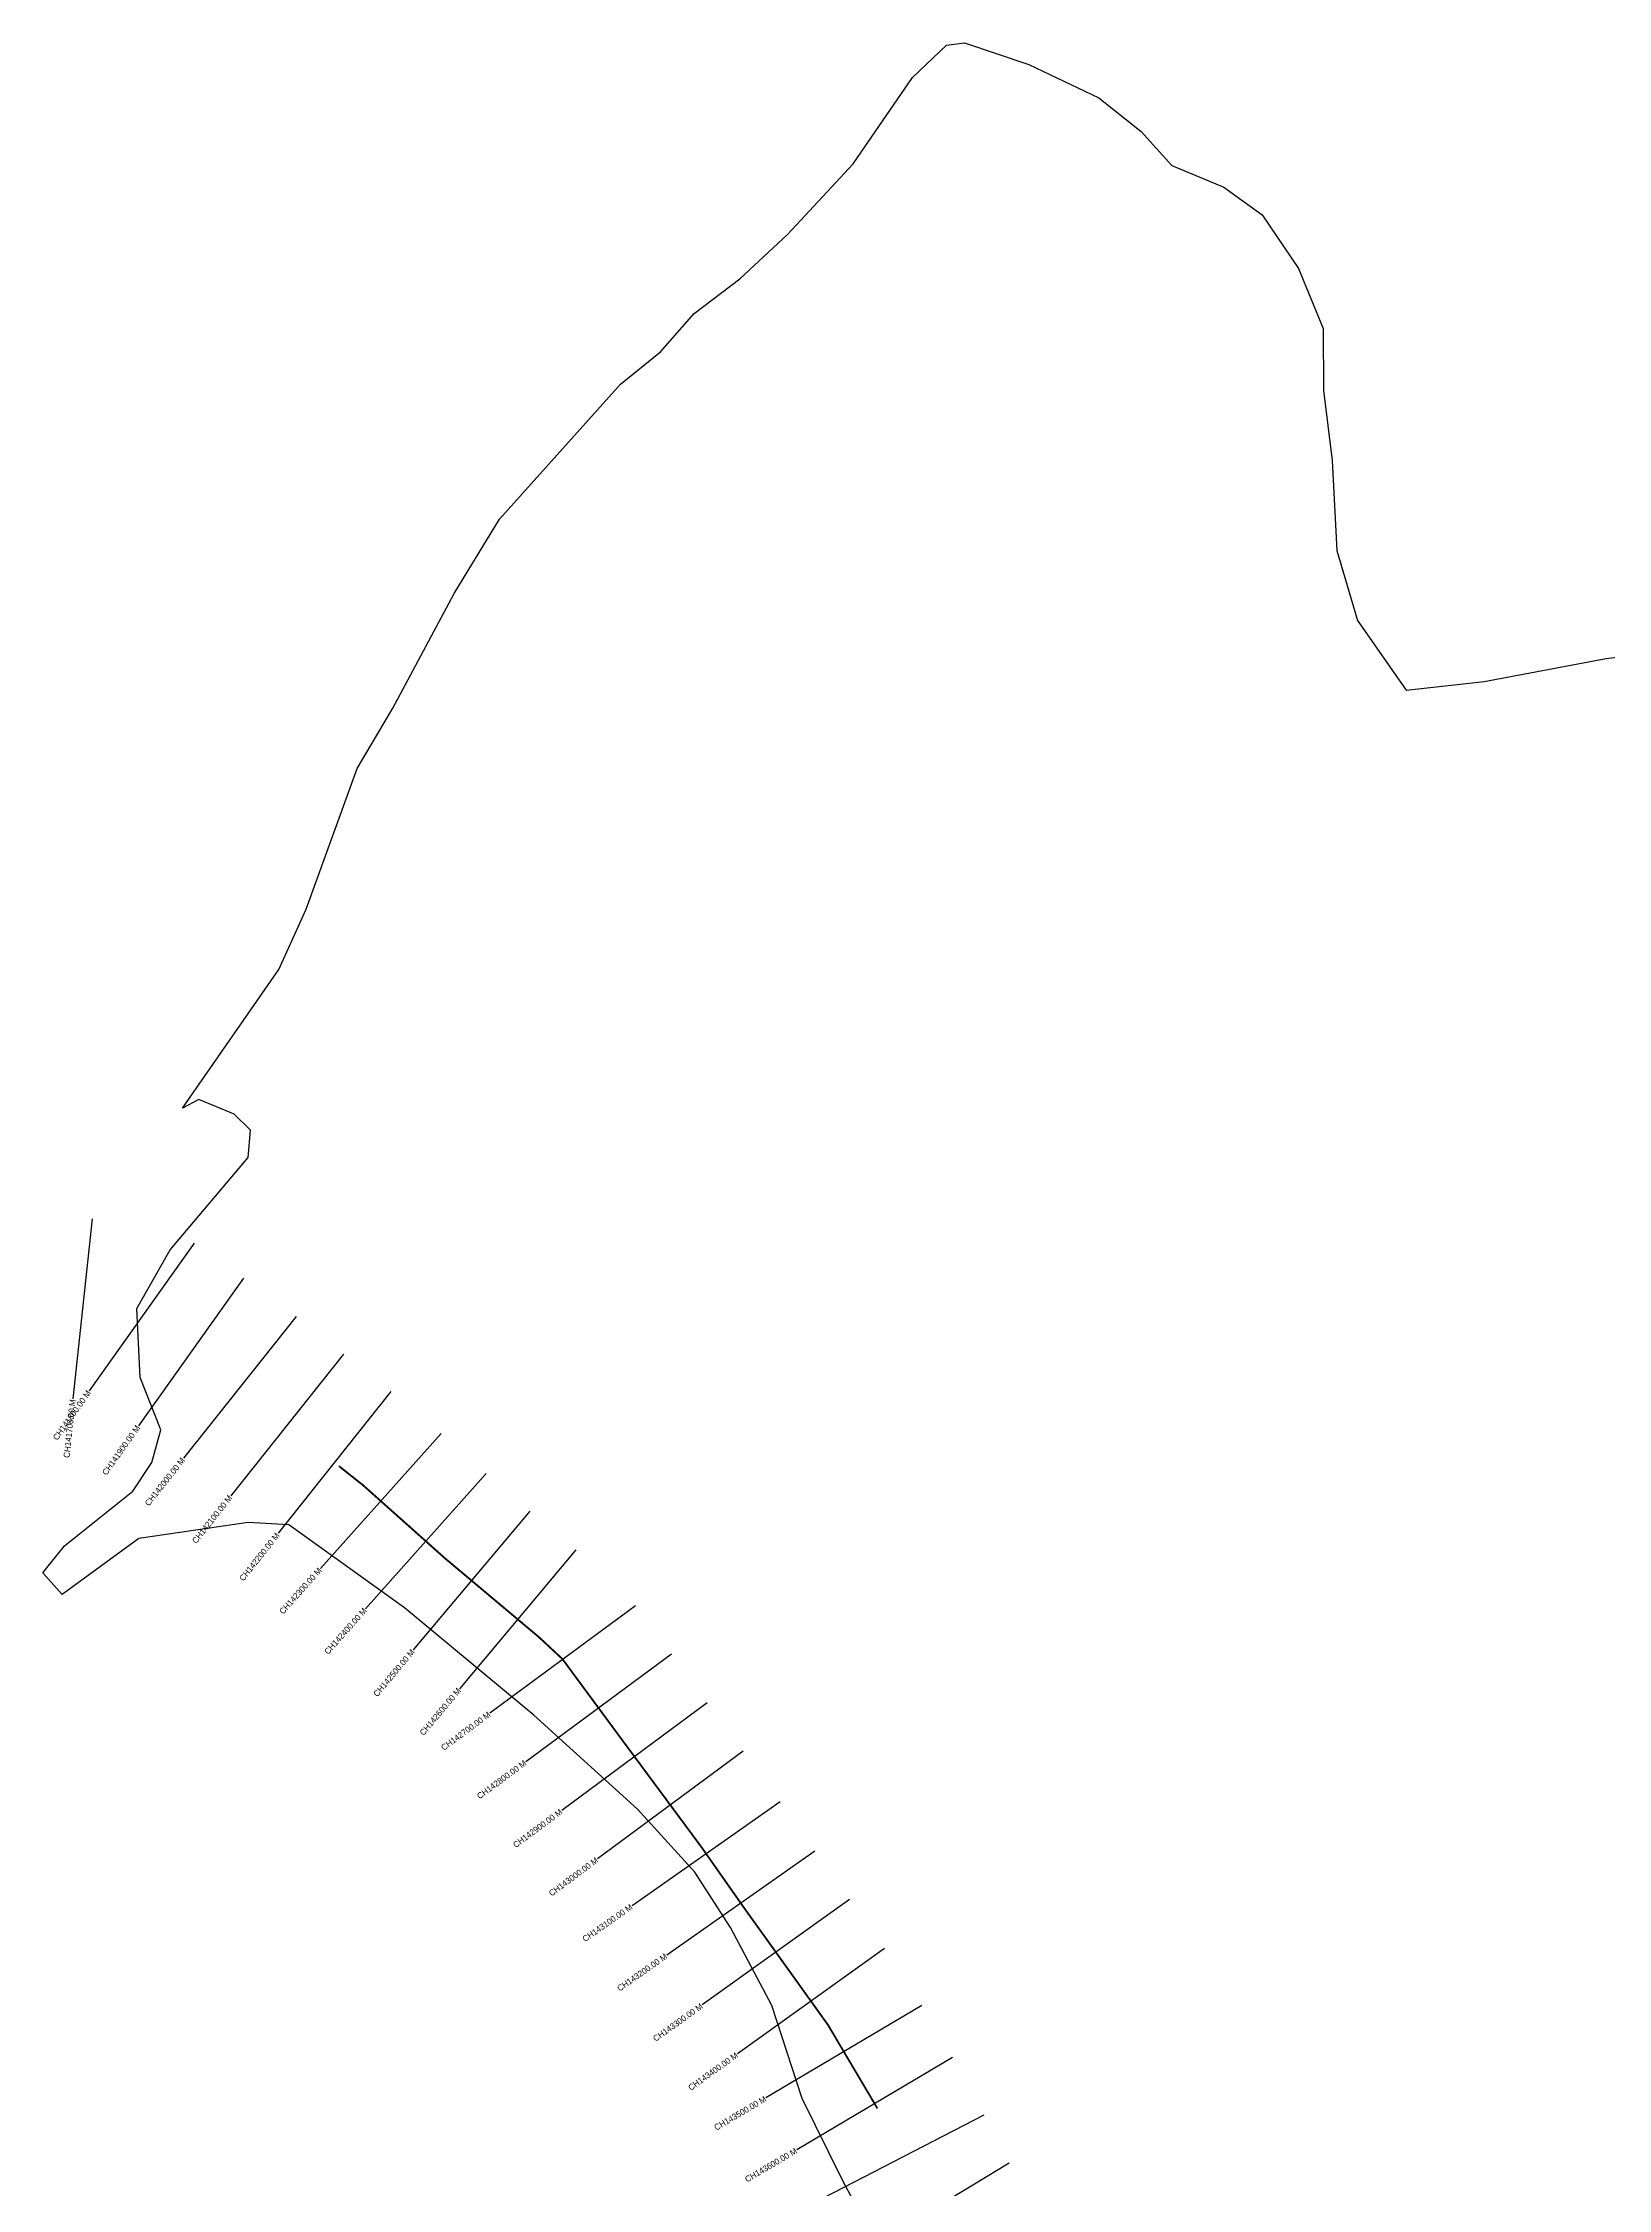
# Model space of a CAD drawing. Header units: metres. Extents: x 267032 to 273863, y 2111090 to 2119954.
# Drawn here: x 268683 to 271276, y 2116397 to 2119954 of the extents above; entities that cross this region are included whole.
import ezdxf
from ezdxf.enums import TextEntityAlignment as Align

# ---------------------------------------------------------------- set-up
doc = ezdxf.new("R2010")
doc.units = ezdxf.units.M
for name, color, linetype in [('ARTIFICIALLY PROTECTED', 4, 'Continuous'), ('CS', 134, 'Continuous'), ('CSMark', 6, 'Continuous'), ('VILLAGE BOUNDRY', 10, 'Continuous')]:
    doc.layers.add(name, color=color, linetype=linetype)

msp = doc.modelspace()

# ---------------------------------------------------------------- linework, layer by layer
at = {"layer": 'ARTIFICIALLY PROTECTED', "flags": 128}
msp.add_lwpolyline([(269173.8, 2117595.1, 3, 3, 0), (269213.6, 2117563.5, 3, 3, 0), (269281.3, 2117503.1, 3, 3, 0), (269349.1, 2117442.6, 3, 3, 0), (269504.8, 2117311.9, 3, 3, 0), (269544, 2117275.4, 3, 3, 0), (269644.8, 2117138.7, 3, 3, 0), (269774.6, 2116963.3, 3, 3, 0), (269847.2, 2116859.8, 3, 3, 0), (269881.8, 2116811.6, 3, 3, 0), (269984, 2116668.9, 3, 3, 0), (270065.9, 2116530.5, 0, 0, 0)], format="xyseb", dxfattribs=at)
at = {"layer": 'CS'}
for p, q in [((268764.8, 2118005), (268732.8, 2117706.7)), ((268934, 2117964.4), (268760.2, 2117719.9)), ((269015.5, 2117906.5), (268841.7, 2117662)), ((269102.9, 2117843), (268916.3, 2117608.1)), ((269181.2, 2117780.8), (268994.6, 2117545.9)), ((269259.5, 2117718.7), (269072.9, 2117483.7)), ((269342.9, 2117649.2), (269143.1, 2117425.4)), ((269417.5, 2117582.6), (269217.8, 2117358.8)), ((269489.8, 2117520.3), (269297, 2117290.5)), ((269566.4, 2117456.1), (269373.6, 2117226.2)), ((269665.3, 2117363.6), (269423.8, 2117185.5)), ((269724.6, 2117283.2), (269483.2, 2117105.1)), ((269783.9, 2117202.9), (269542.8, 2117024.4)), ((269843.4, 2117122.5), (269602.3, 2116944.1)), ((269904.8, 2117038.9), (269659.3, 2116866.6)), ((269962.3, 2116957), (269716.7, 2116784.7)), ((270019.5, 2116876.8), (269775.7, 2116702.1)), ((270077.8, 2116795.5), (269833.9, 2116620.8)), ((270139.4, 2116700.9), (269881.2, 2116548)), ((270190.3, 2116614.8), (269932.2, 2116462)), ((270242.2, 2116519.4), (269975.7, 2116381.7)), ((270284.3, 2116439.6), (270027.3, 2116284.9))]:
    msp.add_line(p, q, dxfattribs=at)
at = {"layer": 'VILLAGE BOUNDRY', "color": 3, "true_color": 0x00ff00}
msp.add_line((270180.1, 2119950.1), (270209.9, 2119953.7), dxfattribs=at)
for points in [[(270157.6, 2116129.2, 0), (270007.4, 2116412.8, 0), (269941.3, 2116546.8, 0), (269890.8, 2116701.1, 0), (269822.5, 2116830.6, 0), (269763.5, 2116922.1, 0), (269668.5, 2117026.7, 0), (269496.9, 2117182.3, 0), (269282.5, 2117360, 0), (269090.8, 2117497.5, 0), (269023.5, 2117501.4, 0), (268842.2, 2117475.3, 0), (268715.1, 2117382.4, 0), (268683.4, 2117418, 0), (268718.9, 2117463.1, 0), (268832.5, 2117553.7, 0), (268863.6, 2117601, 0), (268878.8, 2117655, 0), (268844.5, 2117742.2, 0), (268839.1, 2117856.4, 0), (268894.4, 2117953.3, 0), (269023.2, 2118106.8, 0), (269027.4, 2118151.7, 0), (269000.3, 2118178.4, 0), (268941.8, 2118202.6, 0), (268914.6, 2118188.5, 0), (269074, 2118418.3, 0), (269119.7, 2118518.2, 0), (269204.1, 2118751.1, 0), (269263, 2118851.1, 0), (269364.4, 2119041.1, 0), (269439.7, 2119164.4, 0), (269640.4, 2119388.4, 0), (269706.3, 2119442, 0), (269762.2, 2119505.5, 0), (269838.1, 2119562.5, 0), (269917.1, 2119636.1, 0), (270025.7, 2119753.1, 0), (270124.1, 2119896.6, 0), (270180.1, 2119950.1, 0)], [(270209.9, 2119953.7, 0), (270316.4, 2119918, 0), (270432.9, 2119862.5, 0), (270503, 2119806.7, 0), (270553.3, 2119750.6, 0), (270639.8, 2119714.8, 0), (270703.2, 2119668.9, 0), (270763.6, 2119579.8, 0), (270804.2, 2119480.6, 0), (270805, 2119377.7, 0), (270819.2, 2119261.7, 0), (270827, 2119112.4, 0), (270861.1, 2118996.6, 0), (270941.7, 2118881, 0), (271071, 2118895.4, 0), (271273.1, 2118933.5, 0), (271438.8, 2118954.7, 0)]]:
    msp.add_polyline3d(points, dxfattribs=at)

# ---------------------------------------------------------------- texts
at = {"layer": 'CSMark'}
for s, rotation, p in [('CH141800.00 M', 54.5876, (268759.6, 2117719.1)), ('CH141700.00 M', 83.8848, (268732.7, 2117705.7)), ('CH141900.00 M', 54.5876, (268841.1, 2117661.2)), ('CH142000.00 M', 51.5431, (268915.7, 2117607.3)), ('CH142100.00 M', 51.5431, (268994, 2117545.1)), ('CH142200.00 M', 51.5431, (269072.3, 2117482.9)), ('CH142300.00 M', 48.2507, (269142.5, 2117424.6)), ('CH142400.00 M', 48.2507, (269217.1, 2117358)), ('CH142500.00 M', 50.0048, (269296.3, 2117289.7)), ('CH142600.00 M', 50.0048, (269373, 2117225.5)), ('CH142700.00 M', 36.4174, (269423, 2117184.9)), ('CH142800.00 M', 36.4174, (269482.4, 2117104.5)), ('CH142900.00 M', 36.5073, (269542, 2117023.8)), ('CH143000.00 M', 36.5073, (269601.4, 2116943.5)), ('CH143100.00 M', 35.0511, (269658.4, 2116866)), ('CH143200.00 M', 35.0511, (269715.9, 2116784.1)), ('CH143300.00 M', 35.6151, (269774.8, 2116701.6)), ('CH143400.00 M', 35.6151, (269833.1, 2116620.3)), ('CH143500.00 M', 30.6284, (269880.4, 2116547.5)), ('CH143600.00 M', 30.6284, (269931.3, 2116461.5))]:
    msp.add_text(s, height=10, rotation=rotation, dxfattribs=at).set_placement(p, align=Align.MIDDLE_RIGHT)

doc.saveas('drawing.dxf')
